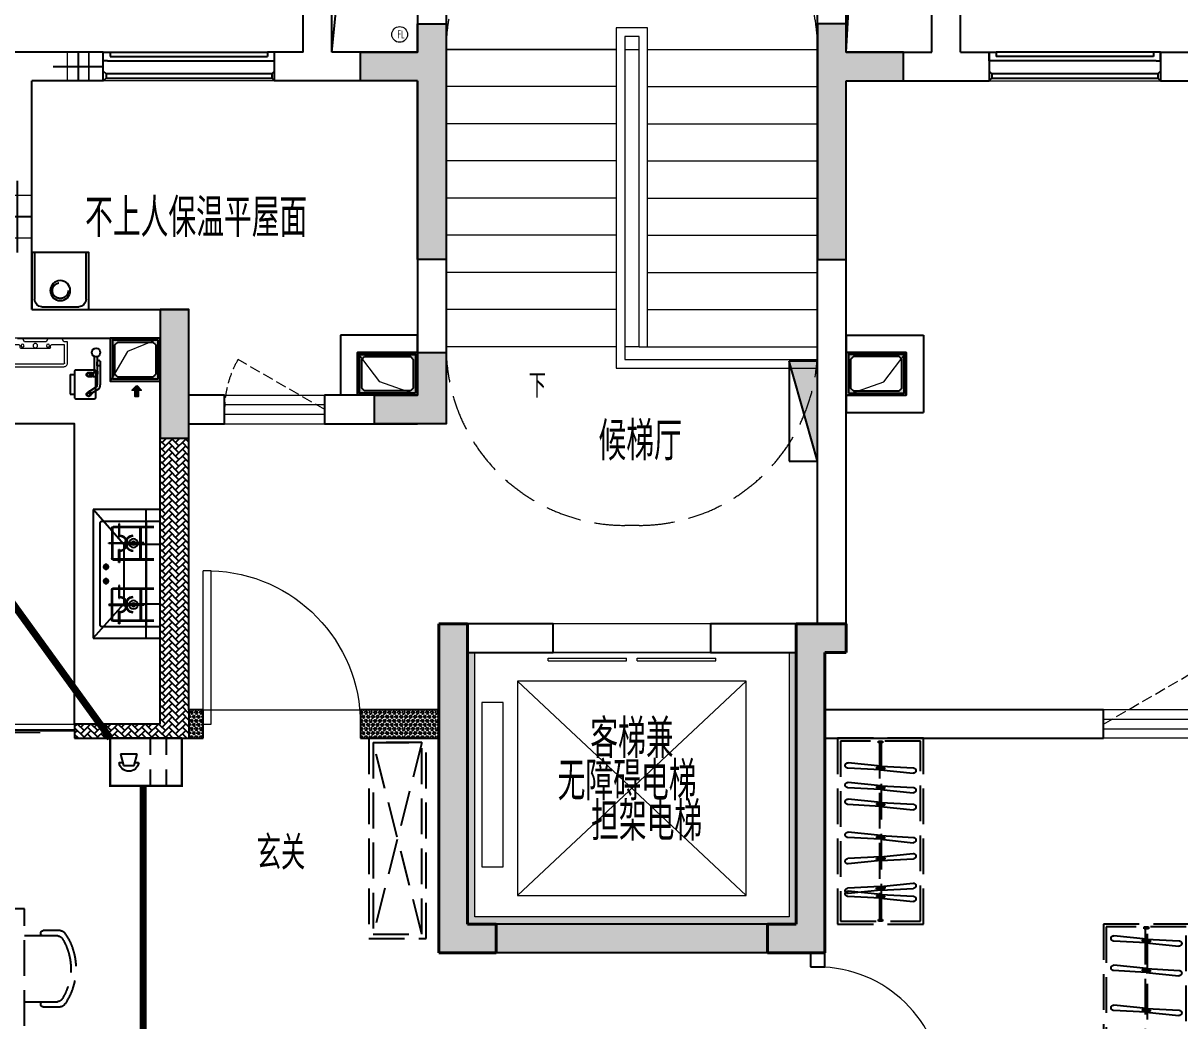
# Model space of a CAD drawing. Extents: x 3753737 to 4713801, y -857380 to 24339.
# Drawn here: x 4670689 to 4678784, y -792736 to -785756 of the extents above; entities that cross this region are included whole.
import ezdxf
from ezdxf.enums import TextEntityAlignment as Align

# ---------------------------------------------------------------- set-up
doc = ezdxf.new("R2010")
doc.units = 0
doc.header["$LTSCALE"] = 1000
doc.header["$MEASUREMENT"] = 0
for name, pattern in [('__DASH', [0.35, 0.25, -0.1]), ('A户型$0$DASH', [0.35, 0.25, -0.1]), ('DASH', [0.35, 0.25, -0.1])]:
    doc.linetypes.add(name, pattern=pattern)
doc.layers.get('0').update_dxf_attribs({"linetype": 'CONTINUOUS'})
for name, color, linetype in [('!!电气', 1, 'CONTINUOUS'), ('3-栏杆1', 252, 'CONTINUOUS'), ('5fur', 175, 'CONTINUOUS'), ('AH-FURNITURE', 1, 'CONTINUOUS'), ('COLU', 7, 'CONTINUOUS'), ('EQUIP-安防', 3, 'CONTINUOUS'), ('EQUIP_消火栓', 7, 'CONTINUOUS'), ('LVTRY', 252, 'CONTINUOUS'), ('S-砼墙填充', 251, 'CONTINUOUS'), ('VPIPE-雨水', 4, 'DASH'), ('WALL', 252, 'CONTINUOUS'), ('WIRE-照明', 2, 'CONTINUOUS'), ('保温', 6, 'CONTINUOUS'), ('建筑-排气道', 252, 'CONTINUOUS'), ('机电标识类', 1, 'CONTINUOUS'), ('污水', 3, 'CONTINUOUS'), ('看线', 185, 'CONTINUOUS'), ('管', 193, 'CONTINUOUS'), ('铝合金', 144, 'CONTINUOUS')]:
    doc.layers.add(name, color=color, linetype=linetype)
for name, color, linetype, lineweight in [('3.5方案汇报，与郭总、侯月琴确定户型_t8$0$STAIR', 2, 'CONTINUOUS', 18), ('COLUMN', 252, 'CONTINUOUS', 40), ('DIM_SYMB', 252, 'CONTINUOUS', 20), ('PUB_HATCH', 8, 'CONTINUOUS', 9), ('PUB_TEXT', 7, 'CONTINUOUS', 20), ('STAIR', 252, 'CONTINUOUS', 20), ('VPIPE-废水', 31, 'TG_F', 18), ('WINDOW', 146, 'CONTINUOUS', 20), ('填充', 251, 'CONTINUOUS', 5), ('平面-看线', 252, 'CONTINUOUS', 15), ('平面-空调预留孔', 252, 'CONTINUOUS', 15), ('立面-洞口示意', 252, 'CONTINUOUS', 13)]:
    doc.layers.add(name, color=color, linetype=linetype, lineweight=lineweight)
doc.styles.add('_TCH_DIM', font='SIMPLEX', dxfattribs={"bigfont": 'GBCBIG'})
doc.styles.add('_TEL_DIM', font='SIMPLEX', dxfattribs={"width": 0.8, "height": 3.5, "bigfont": 'HZTXT'})
doc.styles.add('DIM_FONT', font='SIMPLEX', dxfattribs={"width": 0.7, "bigfont": 'GBCBIG'})
doc.styles.get("Standard").update_dxf_attribs({"font": 'gbenor.shx', "bigfont": 'gbcbig.shx'})
doc.styles.add('TG_LINETYPE', font='SIMPLEX', dxfattribs={"width": 0.8, "height": 3, "bigfont": 'HZTXT'})
doc.linetypes.add('TG_F', pattern='A,2,-0.3,["F",TG_LINETYPE,S=0.1,R=0,X=-0.23,Y=-0.15],0', length=2.3)
pattern_1 = [(90, (0, 0), (-16.49778, 1e-15), [9.525, -19.05]), (210, (0, 0), (8.24889, -14.2874966), [9.525, -19.05]), (150, (6e-16, 9.525), (-8.24889, -14.2874966), [9.525, -19.05])]
pattern_2 = [(45, (0, 0), (0, 47.4157523), [100.584, -33.528]), (135, (23.708, 23.708), (3e-15, 47.4157523), [100.584, -33.528])]

# ---------------------------------------------------------------- blocks, each defined once
blk = doc.blocks.new('dfgdfgsf')
at = {"layer": '5fur', "color": 252, "linetype": 'A户型$0$DASH'}
for p, q in [((2086566.6, -1251032.2), (2086536.6, -1251032.2)), ((2086536.6, -1251032.2), (2086536.6, -1251044.2)), ((2086536.6, -1251044.2), (2086566.6, -1251044.2)), ((2086559.1, -1251044.2), (2086559.1, -1252280.2)), ((2086566.6, -1251044.2), (2086566.6, -1251032.2)), ((2086550, -1251207.2), (2086321.1, -1251219.5)), ((2086552.1, -1251233.2), (2086324, -1251257)), ((2086550, -1251207.2), (2086778, -1251183.4)), ((2086552.1, -1251233.2), (2086781, -1251221)), ((2086550, -1251343.9), (2086777.6, -1251320.2)), ((2086550, -1251343.9), (2086321.1, -1251356.2)), ((2086552.1, -1251369.9), (2086324, -1251393.8)), ((2086552.1, -1251369.9), (2086781, -1251357.7)), ((2086550, -1251460.9), (2086321.1, -1251473.2)), ((2086552.1, -1251488.9), (2086324, -1251512.8)), ((2086550, -1251460.9), (2086778, -1251437.1)), ((2086552.3, -1251488.9), (2086781, -1251474.7)), ((2086550, -1251692.8), (2086321.1, -1251705.1)), ((2086552, -1251718.8), (2086323.9, -1251742.7)), ((2086550, -1251692.8), (2086778, -1251669)), ((2086552.1, -1251718.8), (2086781, -1251706.6)), ((2086552.1, -1251841.5), (2086324, -1251817.7)), ((2086550, -1251867.5), (2086321.1, -1251855.3)), ((2086550, -1251867.5), (2086778, -1251891.4)), ((2086552.1, -1251841.5), (2086781, -1251853.8)), ((2086552.1, -1252048.4), (2086324, -1252024.5)), ((2086552.1, -1252048.4), (2086781, -1252060.6)), ((2086550, -1252074.4), (2086321.1, -1252062.1)), ((2086550, -1252104.9), (2086321.1, -1252117.2)), ((2086552.1, -1252130.9), (2086324, -1252154.8)), ((2086550, -1252074.4), (2086778, -1252098.2)), ((2086550, -1252104.9), (2086778, -1252081.1)), ((2086552.1, -1252130.9), (2086781, -1252118.7)), ((2086566.6, -1252280.2), (2086536.6, -1252280.2)), ((2086536.6, -1252280.2), (2086536.6, -1252292.2)), ((2086536.6, -1252292.2), (2086566.6, -1252292.2)), ((2086566.6, -1252292.2), (2086566.6, -1252280.2)), ((2084706.6, -1252332.2), (2084676.6, -1252332.2)), ((2084676.6, -1252332.2), (2084676.6, -1252344.2)), ((2084676.6, -1252344.2), (2084706.6, -1252344.2)), ((2084699.1, -1252344.2), (2084699.1, -1254380.2)), ((2084706.6, -1252344.2), (2084706.6, -1252332.2)), ((2092291.5, -1252357.5), (2092411.5, -1252357.5)), ((2092428, -1252378.3), (2092428, -1252374.6)), ((2084690, -1252416.9), (2084461.1, -1252429.1)), ((2084692.1, -1252442.9), (2084464, -1252466.7)), ((2084690, -1252416.9), (2084918.1, -1252393.1)), ((2084692.1, -1252442.9), (2084921, -1252430.7)), ((2092309.4, -1252394.9), (2092541.6, -1252394.9)), ((2084690, -1252623.7), (2084461.1, -1252636)), ((2084690, -1252623.7), (2084918.1, -1252599.9)), ((2084692.1, -1252649.7), (2084464, -1252673.6)), ((2084692.1, -1252649.7), (2084921, -1252637.5)), ((2092541.6, -1252854.9), (2092311.4, -1252854.9)), ((2084690, -1252902.5), (2084461.1, -1252914.8)), ((2084692, -1252928.5), (2084463.9, -1252952.3)), ((2084690, -1252902.5), (2084918.1, -1252878.7)), ((2084692.1, -1252928.5), (2084921, -1252916.3)), ((2092411.5, -1252891.7), (2092293.4, -1252891.7)), ((2092428, -1252875.1), (2092428, -1252871.4))]:
    blk.add_line(p, q, dxfattribs=at)
for points in [[(2086851.6, -1252312.2), (2086251.6, -1252312.2), (2086251.6, -1251012.2), (2086851.6, -1251012.2)], [(2086831.6, -1252292.2), (2086271.6, -1252292.2), (2086271.6, -1251032.2), (2086831.6, -1251032.2)], [(2089731.6, -1252412.2), (2089731.6, -1251012.2), (2090131.6, -1251012.2), (2090131.6, -1252412.2)], [(2089761.6, -1252382.2), (2089761.6, -1251042.2), (2090101.6, -1251042.2), (2090101.6, -1252382.2)], [(2086580, -1251222.3), (2086522.1, -1251226.9), (2086521.4, -1251218.2), (2086579.3, -1251213.6)], [(2086580, -1251359), (2086522.1, -1251363.6), (2086521.4, -1251354.9), (2086579.3, -1251350.4)], [(2086580, -1251476), (2086522.1, -1251480.6), (2086521.4, -1251471.9), (2086579.3, -1251467.4)], [(2086580, -1251707.9), (2086522.1, -1251712.5), (2086521.4, -1251703.8), (2086579.3, -1251699.2)], [(2086580, -1251852.5), (2086522.1, -1251847.9), (2086521.4, -1251856.6), (2086579.3, -1251861.1)], [(2086580, -1252059.3), (2086522.1, -1252054.7), (2086521.4, -1252063.4), (2086579.3, -1252068)], [(2086580, -1252120), (2086522.1, -1252124.6), (2086521.4, -1252115.9), (2086579.3, -1252111.4)], [(2092541.6, -1252205), (2093441.6, -1252205), (2093441.6, -1254425), (2092541.6, -1254425)], [(2084991.6, -1254412.2), (2084391.6, -1254412.2), (2084391.6, -1252312.2), (2084991.6, -1252312.2)], [(2084971.6, -1254392.2), (2084411.6, -1254392.2), (2084411.6, -1252332.2), (2084971.6, -1252332.2)], [(2084720, -1252432), (2084662.1, -1252436.6), (2084661.5, -1252427.9), (2084719.3, -1252423.3)], [(2084720, -1252638.8), (2084662.1, -1252643.4), (2084661.5, -1252634.7), (2084719.3, -1252630.1)], [(2084720, -1252917.6), (2084662.1, -1252922.2), (2084661.5, -1252913.5), (2084719.3, -1252908.9)]]:
    blk.add_lwpolyline(points, close=True, dxfattribs=at)
for points in [[(2086544.1, -1252280.2), (2086544.1, -1251044.2)], [(2089761.6, -1252382.2), (2090101.6, -1251042.2), (2089761.6, -1251042.2), (2090101.6, -1252382.2)], [(2084684.1, -1254380.2), (2084684.1, -1252344.2)]]:
    blk.add_lwpolyline(points, dxfattribs=at)
for centre, radius, start, end in [((2086322.5, -1251238.2), 18.8, 94.51246, 274.51246), ((2086779.5, -1251202.2), 18.8, 274.51246, 94.51246), ((2086779.5, -1251338.9), 18.8, 274.51246, 94.51246), ((2086322.5, -1251375), 18.8, 94.51246, 274.51246), ((2086323.5, -1251492.9), 19.9, 97.25134, 271.62727), ((2086779.5, -1251455.9), 18.8, 274.51246, 94.51246), ((2086322.4, -1251723.9), 18.8, 94.51246, 274.51246), ((2086779.5, -1251687.8), 18.8, 274.51246, 94.51246), ((2086322.5, -1251836.5), 18.8, 85.48754, 265.48754), ((2086779.5, -1251872.6), 18.8, 265.48754, 85.48754), ((2086322.5, -1252043.3), 18.8, 85.48754, 265.48754), ((2086779.5, -1252079.4), 18.8, 265.48754, 85.48754), ((2086322.5, -1252136), 18.8, 94.51246, 274.51246), ((2086779.5, -1252099.9), 18.8, 274.51246, 94.51246), ((2092616.8, -1252623.3), 434.6, 144.86029, 215.59956), ((2092291.5, -1252394.3), 36.8, 90, 144.86029), ((2092410.5, -1252375), 17.5, 1.22812, 87.03395), ((2092411.5, -1252378.3), 16.6, 270, 0), ((2084462.6, -1252447.9), 18.8, 94.51246, 274.51246), ((2084919.5, -1252411.9), 18.8, 274.51246, 94.51246), ((2092616.8, -1252623.3), 399, 148.05881, 212.52336), ((2092309.4, -1252431.7), 36.8, 90, 148.05881), ((2084919.5, -1252618.7), 18.8, 274.51246, 94.51246), ((2084462.6, -1252654.8), 18.8, 94.51246, 274.51246), ((2092311.4, -1252818.1), 36.8, 212.52336, 270), ((2092411.5, -1252871.4), 16.6, 0, 90), ((2084462.5, -1252933.6), 18.8, 94.51246, 274.51246), ((2084919.5, -1252897.5), 18.8, 274.51246, 94.51246), ((2092293.4, -1252854.9), 36.8, 215.59956, 270), ((2092411.5, -1252875.1), 16.6, 270, 0)]:
    blk.add_arc(centre, radius, start, end, dxfattribs=at)
blk = doc.blocks.new('A$C60D053AF')
at = {"layer": 'AH-FURNITURE', "color": 8}
for p, q in [((192.5, -71), (327.6, -71)), ((232.5, -90), (128.3, -90)), ((232.5, -110), (128.3, -110)), ((192.5, -91), (327.6, -91)), ((245, -129.5), (245, -122.5)), ((265, -129.5), (265, -122.5)), ((341.7, -96.9), (370, -143.2)), ((355.9, -82.7), (384.2, -129)), ((255, -281), (255, -251)), ((255, -281), (393, -281)), ((393, -281), (393, -251))]:
    blk.add_line(p, q, dxfattribs=at)
for points in [[(170, -68, 1), (170, -94), (192.5, -94), (192.5, -68)], [(234, -251), (414, -251, 0.414214), (424, -241), (424, -111, 0.414214), (414, -101), (234, -101, 0.414214), (224, -111), (224, -241, 0.414214)], [(268, -122.5), (268, -107, 0.414214), (248, -87), (232.5, -87), (232.5, -113), (242, -113), (242, -122.5)], [(242, -152, 1), (268, -152), (268, -129.5), (242, -129.5)], [(383.8, -161.2, 1), (402.2, -142.8), (386.3, -126.9), (367.9, -145.3)]]:
    blk.add_lwpolyline(points, format="xyb", close=True, dxfattribs=at)
for centre, radius in [((100, -100), 30), ((255, -152), 15), ((255, -152), 10), ((393, -152), 15), ((393, -152), 10)]:
    blk.add_circle(centre, radius, dxfattribs=at)
for radius in [40, 20]:
    blk.add_arc((327.6, -111), radius, 45, 90, dxfattribs=at)
blk = doc.blocks.new('GDGDGDGRGD')
at = {"color": 252, "linetype": '__DASH', "ltscale": 0.1}
blk.add_wipeout([(428916.8, 296115.4), (428716.7, 296115.4), (428716.7, 295815.4), (428916.8, 295815.4)], dxfattribs=at).dxf.layer = '污水'
at = {"layer": '机电标识类', "color": 252, "linetype": 'DASH', "ltscale": 400}
for p, q in [((428816.8, 295715.4), (428816.8, 296215.4)), ((428916.8, 295965.4), (428716.7, 295965.4))]:
    blk.add_line(p, q, dxfattribs=at)
at = {"layer": '污水', "color": 252, "linetype": '__DASH', "ltscale": 0.1, "const_width": 10}
blk.add_lwpolyline([(428916.8, 296115.4), (428716.7, 296115.4), (428716.7, 295815.4), (428916.8, 295815.4)], close=True, dxfattribs=at)
blk = doc.blocks.new('GDGDGRD')
at = {"layer": 'PUB_HATCH'}
for points in [[(431966.6, 293615.4), (431616.6, 293615.4), (431616.6, 293415.4), (431766.6, 293415.4), (431766.6, 291315.4), (432166.6, 291315.4), (432166.6, 291515.4), (431966.6, 291515.4)], [(434266.6, 293615.4), (434266.6, 291515.4), (434066.6, 291515.4), (434066.6, 291315.4), (434466.6, 291315.4), (434466.6, 293415.4), (434466.6, 293415.4), (434466.6, 293615.4)]]:
    blk.add_hatch(color=256, dxfattribs=at).paths.add_polyline_path(points)
at = {"layer": 'S-砼墙填充'}
h = blk.add_hatch(color=252, dxfattribs=at)
h.dxf.hatch_style = 1
h.paths.add_polyline_path([(431616.6, 297415.4), (431216.6, 297415.4), (431216.6, 297615.4), (431616.6, 297615.4), (431616.6, 297815.4), (431816.6, 297815.4), (431816.6, 296165.4), (431616.6, 296165.4)])
h = blk.add_hatch(color=252, dxfattribs=at)
h.dxf.hatch_style = 1
h.paths.add_polyline_path([(434616.6, 297415.4), (435016.6, 297415.4), (435016.6, 297615.4), (434616.6, 297615.4), (434616.6, 297815.4), (434416.6, 297815.4), (434416.6, 296165.4), (434616.6, 296165.4)])
h = blk.add_hatch(color=252, dxfattribs=at)
h.dxf.hatch_style = 1
h.paths.add_polyline_path([(436416.6, 295815.4), (436416.6, 295615.4), (436416.6, 294915.4), (436216.6, 294915.4), (436216.6, 295815.4)])
h = blk.add_hatch(color=252, dxfattribs=at)
h.dxf.hatch_style = 1
h.paths.add_polyline_path([(434916.6, 295015.6), (434916.6, 295215.6), (434616.6, 295215.6), (434616.6, 295515.6), (434416.6, 295515.6), (434416.6, 295015.6)])
at = {"layer": 'COLU', "color": 252}
for points in [[(431616.6, 297415.4), (431216.6, 297415.4), (431216.6, 297615.4), (431616.6, 297615.4), (431616.6, 297815.4), (431816.6, 297815.4), (431816.6, 296165.4), (431616.6, 296165.4), (431616.6, 297415.4)], [(434616.6, 297415.4), (435016.6, 297415.4), (435016.6, 297615.4), (434616.6, 297615.4), (434616.6, 297815.4), (434416.6, 297815.4), (434416.6, 296165.4), (434616.6, 296165.4), (434616.6, 297415.4)], [(436416.6, 295815.4), (436416.6, 295615.4), (436416.6, 295615.4), (436416.6, 294915.4), (436216.6, 294915.4), (436216.6, 295815.4)], [(434916.6, 295015.6), (434916.6, 295215.6), (434616.6, 295215.6), (434616.6, 295515.6), (434416.6, 295515.6), (434416.6, 295015.6)]]:
    blk.add_lwpolyline(points, close=True, dxfattribs=at)
at = {"layer": 'COLUMN', "color": 252}
for p, q in [((431966.6, 293615.4), (431616.6, 293615.4)), ((431616.6, 293615.4), (431616.6, 293415.4)), ((431966.6, 291515.4), (431966.6, 293615.4)), ((434266.6, 293615.4), (434266.6, 291515.4)), ((434466.6, 293615.4), (434266.6, 293615.4)), ((434466.6, 293415.4), (434466.6, 293615.4)), ((431616.6, 293415.4), (431766.6, 293415.4)), ((431766.6, 293415.4), (431766.6, 291315.4)), ((434466.6, 291315.4), (434466.6, 293415.4)), ((434466.6, 293415.4), (434466.6, 293415.4)), ((432166.6, 291515.4), (431966.6, 291515.4)), ((432166.6, 291315.4), (432166.6, 291515.4)), ((434266.6, 291515.4), (434066.6, 291515.4)), ((434066.6, 291515.4), (434066.6, 291315.4)), ((431766.6, 291315.4), (432166.6, 291315.4)), ((434066.6, 291315.4), (434466.6, 291315.4))]:
    blk.add_line(p, q, dxfattribs=at)
blk = doc.blocks.new('A-Kitchen-7')
at = {"layer": 'LVTRY'}
for p, q in [((-519, 780), (-7, 834)), ((-4, 811), (-515, 756)), ((-7, 834), (-4, 811)), ((-515, 756), (-519, 780)), ((515, 756), (-515, 756)), ((-515, 756), (-515, 40)), ((-486, 761), (-485, 756)), ((-29, 767), (-112, 756)), ((-29, 767), (-35, 806)), ((515, 780), (0, 780)), ((0, 756), (0, 780)), ((515, 756), (515, 780)), ((515, 40), (515, 756)), ((-515, 40), (515, 40))]:
    blk.add_line(p, q, dxfattribs=at)
blk.add_lwpolyline([(-469, 40), (-469, 0), (469, 0), (469, 40)], close=True, dxfattribs=at)
blk = doc.blocks.new('rtyg7uyhg')
at = {"layer": 'LVTRY'}
for p, q in [((193590.3, 45458.1), (193590.3, 45069.5)), ((194234.6, 45488.8), (193621, 45488.8)), ((193896.4, 45429.9), (193857.6, 45326.3)), ((193925.8, 45440.4), (193940.1, 45432.2)), ((194265.3, 45069.5), (194265.3, 45458.1)), ((193621, 45130.8), (193621, 45345.6)), ((193682.3, 45407), (193887.8, 45407)), ((193875.3, 45316), (193945.6, 45401.5)), ((194009.6, 45345.6), (194009.6, 45130.8)), ((194050.5, 45130.8), (194050.5, 45345.6)), ((194111.9, 45407), (194173.3, 45407)), ((194234.6, 45345.6), (194234.6, 45130.8)), ((193857.6, 45326.3), (193875.3, 45316)), ((193621, 45038.8), (194234.6, 45038.8)), ((193948.3, 45069.5), (193682.3, 45069.5)), ((194173.3, 45069.5), (194111.9, 45069.5))]:
    blk.add_line(p, q, dxfattribs=at)
for centre, radius in [((193866.4, 45437.7), 20.5), ((193989.2, 45437.7), 20.5), ((194071, 45437.7), 20.5), ((193815.3, 45238.2), 25.6), ((194137.5, 45238.2), 25.6)]:
    blk.add_circle(centre, radius, dxfattribs=at)
for centre, radius, start, end in [((193621, 45458.1), 30.7, 89.99999, 179.99999), ((193915.6, 45422.7), 20.5, 59.99999, 159.46231), ((193929.8, 45414.5), 20.5, 320.53767, 59.99999), ((194234.6, 45458.1), 30.7, 359.99999, 89.99999), ((193682.3, 45345.6), 61.4, 89.99999, 179.99999), ((193948.3, 45345.6), 61.4, 359.99999, 89.99999), ((194111.9, 45345.6), 61.4, 89.99999, 179.99999), ((194173.3, 45345.6), 61.4, 359.99999, 89.99999), ((193682.3, 45130.8), 61.4, 179.99999, 269.99999), ((193948.3, 45130.8), 61.4, 269.99999, 359.99999), ((194111.9, 45130.8), 61.4, 179.99999, 269.99999), ((194173.3, 45130.8), 61.4, 269.99999, 359.99999), ((193621, 45069.5), 30.7, 179.99999, 269.99999), ((194234.6, 45069.5), 30.7, 269.99999, 359.99999)]:
    blk.add_arc(centre, radius, start, end, dxfattribs=at)
at = {"layer": 'LVTRY', "style": 'DIM_FONT', "width": 0.8, "flags": 9}
for tag in ['YSIZE', 'XSIZE']:
    blk.add_attdef(tag, (193927.8, 45487.8), '', height=0.5, rotation=89.99999, dxfattribs=at)
blk = doc.blocks.new('FRSDFDGDGDRGDR')
at = {"layer": '平面-空调预留孔', "color": 252}
for p, q in [((699612.3, 775044), (699612.3, 775441.2)), ((699618.9, 775447.8), (699746.3, 775447.8)), ((699746.3, 775447.8), (699746.3, 775355.4)), ((699726.5, 775348.8), (699739.7, 775348.8)), ((699719.9, 775342.2), (699719.9, 775143)), ((699726.5, 775136.4), (699739.7, 775136.4)), ((699746.3, 775129.8), (699746.3, 775037.4)), ((699746.3, 775037.4), (699618.9, 775037.4))]:
    blk.add_line(p, q, dxfattribs=at)
blk.add_lwpolyline([(699766.1, 775166.7), (699792.5, 775153.5), (699792.5, 775057.2), (699766.1, 775044), (699766.1, 775017.6), (699618.9, 775017.6, -0.414214), (699592.5, 775044), (699592.5, 775441.2, -0.414214), (699618.9, 775467.6), (699766.1, 775467.6), (699766.1, 775441.2), (699792.5, 775428), (699792.5, 775331.6), (699766.1, 775318.4)], format="xyb", close=True, dxfattribs=at)
for centre, radius in [((699739.7, 775331.6), 10.6), ((699739.7, 775243.2), 15.8), ((699739.7, 775153.5), 10.6)]:
    blk.add_circle(centre, radius, dxfattribs=at)
for centre, start, end in [((699618.9, 775441.2), 90, 180), ((699726.5, 775342.2), 90, 180), ((699739.7, 775355.4), 270, 360), ((699726.5, 775143), 180, 270), ((699739.7, 775129.8), 0, 90), ((699618.9, 775044), 180, 270)]:
    blk.add_arc(centre, 6.6, start, end, dxfattribs=at)
blk = doc.blocks.new('*U152')
h = blk.add_hatch(color=5)
h.set_gradient(color1=(0, 0, 255), rotation=180, tint=1)
h.paths.add_polyline_path([(0, 0), (-6.35, -6.35), (-6.35, -2.159), (-15, -2.159), (-15, 2.159), (-6.35, 2.159), (-6.35, 6.35)])
at = {"color": 0, "linetype": 'Continuous'}
blk.add_lwpolyline([(0, 0), (-6.35, -6.35), (-6.35, -2.159), (-15, -2.159), (-15, 2.159), (-6.35, 2.159), (-6.35, 6.35)], close=True, dxfattribs=at)
blk = doc.blocks.new('VXCVXVXVDXVDX')
at = {"layer": 'PUB_HATCH'}
blk.add_hatch(color=252, dxfattribs=at).paths.add_polyline_path([(436751.6, 295600.4), (436751.6, 295330.4), (436646.6, 295330.4), (436646.6, 295345.4), (436716.6, 295345.4), (436736.6, 295365.4), (436736.6, 295565.4), (436716.6, 295585.4), (436466.6, 295585.4), (436446.6, 295565.4), (436446.6, 295365.4), (436466.6, 295345.4), (436536.6, 295345.4), (436536.6, 295330.4), (436431.6, 295330.4), (436431.6, 295600.4)])
at = {"layer": 'LVTRY', "color": 252}
for p, q in [((436536.6, 295345.4), (436536.6, 295330.4)), ((436646.6, 295345.4), (436646.6, 295330.4)), ((436416.6, 294415.4), (436886.8, 294415.4)), ((436516.6, 293515.4), (436516.6, 294415.4)), ((436670.8, 294172.4), (436886.8, 294415.4)), ((436886.8, 294415.4), (436886.8, 293515.4)), ((436826.6, 294335.4), (436426.6, 294335.4)), ((436461.6, 294295.4), (436746.6, 294295.4)), ((436461.6, 294290.4), (436746.6, 294290.4)), ((436516.6, 294325.4), (436516.6, 293605.4)), ((436551.6, 294075.4), (436551.6, 294285.4)), ((436556.6, 294075.4), (436556.6, 294285.4)), ((436701.8, 294225.4), (436701.8, 294315.4)), ((436701.8, 294315.4), (436706.3, 294315.4)), ((436706.3, 294315.4), (436706.3, 294225.4)), ((436751.6, 294285.4), (436751.6, 294075.4)), ((436756.6, 294285.4), (436756.6, 294075.4)), ((436836.6, 293605.4), (436836.6, 294325.4)), ((436531.6, 294182.6), (436659.1, 294182.6)), ((436531.6, 294178.1), (436531.6, 294182.6)), ((436659.1, 294178.1), (436531.6, 294178.1)), ((436776.6, 294182.6), (436649.1, 294182.6)), ((436649.1, 294182.6), (436649.1, 294178.1)), ((436649.1, 294178.1), (436776.6, 294178.1)), ((436659.1, 294182.6), (436659.1, 294178.1)), ((436706.3, 294225.4), (436701.8, 294225.4)), ((436776.6, 294178.1), (436776.6, 294182.6)), ((436416.6, 294172.4), (436670.8, 294172.4)), ((436516.6, 293757.3), (436516.6, 294172.4)), ((436670.8, 294172.4), (436670.8, 293757.3)), ((436706.3, 294135.4), (436701.8, 294135.4)), ((436701.8, 294135.4), (436701.8, 294045.4)), ((436706.3, 294045.4), (436706.3, 294135.4)), ((436746.6, 294070.4), (436461.6, 294070.4)), ((436746.6, 294065.4), (436461.6, 294065.4)), ((436701.8, 294045.4), (436706.3, 294045.4)), ((436816, 294015.4), (436777.2, 294015.4)), ((436796.6, 293996), (436796.6, 294034.8)), ((436796.6, 293896), (436796.6, 293934.8)), ((436746.6, 293865.4), (436461.6, 293865.4)), ((436746.6, 293860.4), (436461.6, 293860.4)), ((436551.6, 293855.4), (436551.6, 293645.4)), ((436556.6, 293855.4), (436556.6, 293645.4)), ((436701.8, 293795.4), (436701.8, 293885.4)), ((436701.8, 293885.4), (436706.3, 293885.4)), ((436706.3, 293885.4), (436706.3, 293795.4)), ((436751.6, 293645.4), (436751.6, 293855.4)), ((436756.6, 293645.4), (436756.6, 293855.4)), ((436816, 293915.4), (436777.2, 293915.4)), ((436706.3, 293795.4), (436701.8, 293795.4)), ((436670.8, 293757.3), (436416.6, 293757.3)), ((436659.1, 293752.6), (436531.6, 293752.6)), ((436531.6, 293752.6), (436531.6, 293748.1)), ((436531.6, 293748.1), (436659.1, 293748.1)), ((436649.1, 293748.1), (436649.1, 293752.6)), ((436649.1, 293752.6), (436776.6, 293752.6)), ((436776.6, 293748.1), (436649.1, 293748.1)), ((436659.1, 293748.1), (436659.1, 293752.6)), ((436886.8, 293515.4), (436670.8, 293757.3)), ((436706.3, 293705.4), (436701.8, 293705.4)), ((436701.8, 293705.4), (436701.8, 293615.4)), ((436706.3, 293615.4), (436706.3, 293705.4)), ((436776.6, 293752.6), (436776.6, 293748.1)), ((436461.6, 293640.4), (436746.6, 293640.4)), ((436461.6, 293635.4), (436746.6, 293635.4)), ((436701.8, 293615.4), (436706.3, 293615.4)), ((436426.6, 293595.4), (436826.6, 293595.4)), ((436886.8, 293515.4), (436416.6, 293515.4))]:
    blk.add_line(p, q, dxfattribs=at)
for points in [[(436416.6, 295615.4), (436766.6, 295615.4), (436766.6, 295315.4), (436416.6, 295315.4)], [(436431.6, 295600.4), (436751.6, 295600.4), (436751.6, 295330.4), (436431.6, 295330.4)], [(436716.6, 295345.4), (436466.6, 295345.4), (436446.6, 295365.4), (436446.6, 295565.4), (436466.6, 295585.4), (436716.6, 295585.4), (436736.6, 295565.4), (436736.6, 295365.4), (436716.6, 295345.4)]]:
    blk.add_lwpolyline(points, close=True, dxfattribs=at)
blk.add_lwpolyline([(437016.6, 292915.4), (437016.6, 295015.4), (438516.6, 295015.4), (438516.6, 293789.4)], dxfattribs=at)
for centre, radius in [((436604.1, 294180.4), 29.7), ((436604.1, 294180.4), 11.7), ((436796.6, 294015.4), 17), ((436796.6, 293915.4), 17), ((436604.1, 293750.4), 29.7), ((436604.1, 293750.4), 11.7)]:
    blk.add_circle(centre, radius, dxfattribs=at)
for centre, radius, start, end in [((436526.6, 294325.4), 10, 90, 180), ((436561.6, 294285.4), 10, 90, 180), ((436561.6, 294285.4), 5, 90, 180), ((436746.6, 294285.4), 10, 0, 90), ((436746.6, 294285.4), 5, 0, 90), ((436826.6, 294325.4), 10, 0, 90), ((436604.1, 294180.4), 56.7, 2.27424, 87.72576), ((436604.1, 294180.4), 52.2, 2.47041, 87.52959), ((436604.1, 294180.4), 56.7, 272.27424, 357.72576), ((436604.1, 294180.4), 52.2, 272.47041, 357.52959), ((436704.1, 294180.4), 56.7, 92.27424, 177.72576), ((436704.1, 294180.4), 56.7, 182.27424, 267.72576), ((436704.1, 294180.4), 52.2, 92.47041, 177.52959), ((436704.1, 294180.4), 52.2, 182.47041, 267.52959), ((436561.6, 294075.4), 10, 180, 270), ((436561.6, 294075.4), 5, 180, 270), ((436746.6, 294075.4), 5, 270, 0), ((436746.6, 294075.4), 10, 270, 0), ((436561.6, 293855.4), 10, 90, 180), ((436561.6, 293855.4), 5, 90, 180), ((436746.6, 293855.4), 10, 0, 90), ((436746.6, 293855.4), 5, 0, 90), ((436604.1, 293750.4), 56.7, 2.27424, 87.72576), ((436604.1, 293750.4), 52.2, 2.47041, 87.52959), ((436704.1, 293750.4), 56.7, 92.27424, 177.72576), ((436704.1, 293750.4), 52.2, 92.47041, 177.52959), ((436604.1, 293750.4), 56.7, 272.27424, 357.72576), ((436604.1, 293750.4), 52.2, 272.47041, 357.52959), ((436704.1, 293750.4), 56.7, 182.27424, 267.72576), ((436704.1, 293750.4), 52.2, 182.47041, 267.52959), ((436561.6, 293645.4), 10, 180, 270), ((436561.6, 293645.4), 5, 180, 270), ((436746.6, 293645.4), 5, 270, 0), ((436746.6, 293645.4), 10, 270, 0), ((436526.6, 293605.4), 10, 180, 270), ((436826.6, 293605.4), 10, 270, 0)]:
    blk.add_arc(centre, radius, start, end, dxfattribs=at)
at = {"layer": '立面-洞口示意', "color": 252}
blk.add_lwpolyline([(436416.6, 295615.4), (436645.1, 295521.4), (436766.6, 295315.4)], dxfattribs=at)
at = {"color": 252, "rotation": 90}
blk.add_blockref('FRSDFDGDGDRGDR', (1212534.1, -404177.2), dxfattribs=at)
at = {"color": 252, "xscale": -1}
blk.add_blockref('rtyg7uyhg', (632006.9, 250026.6), dxfattribs=at)
at = {"layer": 'LVTRY', "color": 252, "extrusion": (0, 0, -1), "xscale": -0.7999999999883585, "yscale": 0.7999999999883585, "zscale": -0.7999999999883585, "rotation": 270}
blk.add_blockref('A-Kitchen-7', (-439116.6, 293377.4), dxfattribs=at)
at = {"layer": '建筑-排气道', "color": 252, "extrusion": (0, 0, -1), "xscale": 5, "yscale": 5, "zscale": -5, "rotation": 90}
blk.add_blockref('*U152', (-436581.7, 295283.1), dxfattribs=at)
blk = doc.blocks.new('VXVXVXDVXDVXVDX')
at = {"layer": '保温', "linetype": 'ByBlock', "ltscale": 10}
h = blk.add_hatch(dxfattribs=at)
h.set_pattern_fill('AR-HBONE', color=251, scale=55)
h.set_pattern_definition(pattern_2)
h.paths.add_polyline_path([(436416.6, 294915.4), (436216.6, 294915.4), (436216.6, 292815.4), (436416.6, 292815.2)])
at = {"layer": '保温', "linetype": 'Continuous', "ltscale": 10}
h = blk.add_hatch(dxfattribs=at)
h.set_pattern_fill('HEX', color=251, scale=10, angle=90, style=0)
h.set_pattern_definition(pattern_1)
h.paths.add_polyline_path([(435016.6, 292815.4), (435016.6, 293015.4), (434466.6, 293015.4), (434466.6, 292815.4)])
h = blk.add_hatch(dxfattribs=at)
h.set_pattern_fill('HEX', color=251, scale=10, angle=90, style=0)
h.set_pattern_definition(pattern_1)
h.paths.add_polyline_path([(436216.6, 292815.4), (436216.6, 293015.4), (436116.6, 293015.4), (436116.6, 292815.4)])
at = {"layer": '保温', "linetype": 'ByBlock', "ltscale": 10}
h = blk.add_hatch(dxfattribs=at)
h.set_pattern_fill('AR-HBONE', color=251, scale=55)
h.set_pattern_definition(pattern_2)
h.paths.add_polyline_path([(437016.6, 292815.4), (437016.6, 292915.4), (436416.6, 292915.4), (436416.6, 292815.4)])
at = {"layer": '保温', "linetype": 'Continuous', "ltscale": 10}
h = blk.add_hatch(dxfattribs=at)
h.set_pattern_fill('HEX', color=251, scale=10, angle=90, style=0)
h.set_pattern_definition(pattern_1)
h.paths.add_polyline_path([(434066.6, 291315.4), (434066.6, 291515.4), (432166.6, 291515.4), (432166.6, 291315.4)])
at = {"layer": '保温', "color": 251, "linetype": 'ByBlock', "ltscale": 10}
blk.add_line((436216.6, 293015.4), (436216.6, 292815.4), dxfattribs=at)
blk = doc.blocks.new('A$C3EB2330C')
at = {"layer": '管', "color": 252}
for p, q in [((0, 380), (330, 380)), ((380, 330), (380, 70)), ((330, 20), (0, 20))]:
    blk.add_line(p, q, dxfattribs=at)
blk.add_lwpolyline([(400, 400), (400, 0), (0, 0), (0, 400)], close=True, dxfattribs=at)
for centre, start, end in [((330, 330), 0, 90), ((330, 70), 270, 360)]:
    blk.add_arc(centre, 50, start, end, dxfattribs=at)
blk.add_ellipse((267.5, 200), major_axis=(-49.5, -49.5), ratio=1, start_param=-0.785398, end_param=5.497787, dxfattribs=at)
blk = doc.blocks.new('$TwtSys$00000434')
at = {"color": 252}
for p, q in [((-0.5, 0.5), (-0.5, -0.5)), ((-0.5, -0.5), (0.5, 0.5)), ((0.5, 0.5), (-0.5, 0.5)), ((0.5, -0.5), (0.5, 0.5)), ((-0.5, -0.5), (0.5, -0.5))]:
    blk.add_line(p, q, dxfattribs=at)
blk.add_solid([(0.5, -0.5), (0.5, 0.5), (-0.5, -0.5)], dxfattribs=at)
blk = doc.blocks.new('A$C39FB4DEF')
at = {"linetype": '__DASH', "ltscale": 0.1}
blk.add_wipeout([(100, 100.1), (100, -100.1), (250, -100.1), (250, 100.1)], dxfattribs=at).dxf.layer = '污水'
at = {"layer": '机电标识类', "color": 250, "linetype": 'DASH', "ltscale": 400}
for p, q in [((175, 100.1), (175, -100.1)), ((350, 0), (0, 0))]:
    blk.add_line(p, q, dxfattribs=at)
at = {"layer": '污水', "linetype": '__DASH', "ltscale": 0.1, "const_width": 10}
blk.add_lwpolyline([(100, 100.1), (100, -100.1), (250, -100.1), (250, 100.1)], close=True, dxfattribs=at)
blk = doc.blocks.new('A$C1BAD4CCC')
at = {"layer": 'PUB_HATCH'}
blk.add_hatch(color=252, dxfattribs=at).paths.add_polyline_path([(15, -15), (15, -285), (155, -285), (155, -270), (50, -270), (30, -250), (30, -50), (50, -30), (370, -30), (390, -50), (390, -250), (370, -270), (265, -270), (265, -285), (405, -285), (405, -15)])
at = {"layer": 'LVTRY', "color": 252}
for p, q in [((155, -270), (155, -285)), ((265, -270), (265, -285))]:
    blk.add_line(p, q, dxfattribs=at)
for points in [[(420, 0), (0, 0), (0, -300), (420, -300)], [(405, -15), (15, -15), (15, -285), (405, -285)], [(50, -270), (370, -270), (390, -250), (390, -50), (370, -30), (50, -30), (30, -50), (30, -250), (50, -270)]]:
    blk.add_lwpolyline(points, close=True, dxfattribs=at)
at = {"layer": '立面-洞口示意', "color": 252}
blk.add_lwpolyline([(420, 0), (156.4, -93.9), (0, -300)], dxfattribs=at)
blk = doc.blocks.new('$DorLib2D$00000001')
for p, q in [((0.45, 0.975), (0.5, 0.975)), ((0.45, 0), (0.45, 0.975)), ((0.5, 0), (0.5, 0.975)), ((0.5, 0), (0.45, 0))]:
    blk.add_line(p, q)
at = {"lineweight": 13}
blk.add_arc((0.475, 0), 0.975, 91.46928, 180, dxfattribs=at)
blk = doc.blocks.new('$WINLIB2D$00000001')
at = {"color": 0}
for points in [[(-0.5, 0.5), (-0.5, -0.5)], [(-0.5, 0.5), (0.5, 0.5)], [(0.5, -0.5), (0.5, 0.5)], [(0.5, 0.1667), (-0.5, 0.1667)], [(0.5, -0.1667), (-0.5, -0.1667)], [(-0.5, -0.5), (0.5, -0.5)]]:
    blk.add_lwpolyline(points, dxfattribs=at)
blk = doc.blocks.new('$DORLIB2D$00000127')
at = {"color": 0}
for points in [[(-0.5333, 0.7949), (-0.5333, 0.6904)], [(-0.0333, 0.7949), (-0.5333, 0.7949)], [(-0.0333, 0.7949), (-0.0333, 0.6904)], [(0.5333, 0.7949), (0.0333, 0.7949)], [(0.0333, 0.7949), (0.0333, 0.6904)], [(0.5333, 0.7949), (0.5333, 0.6904)], [(-0.0333, 0.6904), (-0.5333, 0.6904)], [(0.5333, 0.6904), (0.0333, 0.6904)], [(0.5, 0.5), (-0.5, 0.5)]]:
    blk.add_lwpolyline(points, dxfattribs=at)
blk = doc.blocks.new('$DorLib2D$00000131')
at = {"color": 0, "linetype": 'Continuous'}
for p, q in [((0.15, 0.125), (0.2319, 0.1973)), ((0.2319, 0.1973), (0.2319, 0.125)), ((-0.5, 0.125), (-0.5, 0)), ((0.0192, 0.125), (-0.5, 0.125)), ((0.0192, 0), (0.0192, 0.125)), ((0.35, 0.125), (0.15, 0.125)), ((-0.5, 0), (0.0192, 0)), ((-0.024, 0), (0.5, 0)), ((-0.024, -0.125), (-0.024, 0)), ((0.5, 0), (0.5, -0.125)), ((-0.35, -0.125), (-0.15, -0.125)), ((-0.2319, -0.1973), (-0.2319, -0.125)), ((-0.15, -0.125), (-0.2319, -0.1973)), ((0.5, -0.125), (-0.024, -0.125))]:
    blk.add_line(p, q, dxfattribs=at)
blk = doc.blocks.new('A$C100F5A36')
at = {"layer": '填充'}
h = blk.add_hatch(dxfattribs=at)
h.set_pattern_fill('隔热材料02', color=252, scale=100, style=0)
h.set_pattern_definition([(0, (-1149905.93, -622721.03), (0, 50), []), (0, (-1149905.93, -622704.364), (0, 50), []), (270, (-1149862.19, -622695.733), (50, -9e-15), [5.01775, -44.98225]), (270, (-1149899.65, -622695.733), (50, -9e-15), [5.01775, -44.98225]), (90, (-1149874.137, -622729.66), (-50, 3e-15), [5.01775, -44.98225]), (90, (-1149887.7, -622729.66), (-50, 3e-15), [5.01775, -44.98225]), (180, (-1149855.907, -622737.697), (-6e-15, -50), [50.02425, 0.02425]), (135, (-1149869.864, -622735.19), (3e-15, 49.99987405), [4.268, -66.44275]), (116.56505, (-1149822.882, -622732.17), (0.00011283, 49.99993342), [2.805, -108.9985]), (116.56505, (-1149872.882, -622732.17), (0.00011283, 49.99993342), [2.805, -108.9985]), (153.43495, (-1149814.847, -622737.697), (-0.0001128, 49.9999334), [5.61, -106.1935]), (153.43495, (-1149864.847, -622737.697), (-0.0001128, 49.9999334), [5.61, -106.1935]), (63.43495, (-1149824.137, -622724.644), (-0.00011283, 49.99993342), [26.714, -85.0895]), (63.43495, (-1149874.137, -622724.644), (-0.00011283, 49.99993342), [26.714, -85.0895]), (116.56505, (-1149812.19, -622695.733), (0.00011283, 49.99993342), [2.805, -108.9985]), (116.56505, (-1149862.19, -622695.733), (0.00011283, 49.99993342), [2.805, -108.9985]), (135, (-1149863.444, -622693.224), (3e-15, 49.99987405), [4.268, -66.44275]), (153.43495, (-1149816.462, -622690.206), (-0.0001128, 49.9999334), [5.61, -106.1935]), (153.43495, (-1149866.462, -622690.206), (-0.0001128, 49.9999334), [5.61, -106.1935]), (45, (-1149898.394, -622693.224), (0, 49.99987405), [4.268, -66.44275]), (63.43495, (-1149849.649, -622695.733), (-0.00011283, 49.99993342), [2.805, -108.9985]), (63.43495, (-1149899.649, -622695.733), (-0.00011283, 49.99993342), [2.805, -108.9985]), (26.56505, (-1149845.376, -622690.206), (0.0001128, 49.9999334), [5.61, -106.1935]), (26.56505, (-1149895.376, -622690.206), (0.0001128, 49.9999334), [5.61, -106.1935]), (116.56505, (-1149837.702, -622724.644), (0.00011283, 49.99993342), [26.714, -85.0895]), (116.56505, (-1149887.702, -622724.644), (0.00011283, 49.99993342), [26.714, -85.0895]), (45, (-1149891.974, -622735.19), (0, 49.99987405), [4.268, -66.44275]), (63.43495, (-1149838.956, -622732.17), (-0.00011283, 49.99993342), [2.805, -108.9985]), (63.43495, (-1149888.956, -622732.17), (-0.00011283, 49.99993342), [2.805, -108.9985]), (26.56505, (-1149846.99, -622737.697), (0.0001128, 49.9999334), [5.61, -106.1935]), (26.56505, (-1149896.99, -622737.697), (0.0001128, 49.9999334), [5.61, -106.1935])])
h.paths.add_polyline_path([(48202.5, -12082.4), (48152.5, -12082.4), (48152.5, -13982.4), (50452.5, -13982.4), (50452.5, -12082.4), (50402.5, -12082.4), (50402.5, -13932.4), (48202.5, -13932.4)])
at = {"layer": '3-栏杆1', "color": 252}
for p, q in [((45622.7, -8033.3), (45602.5, -8015.5)), ((45602.5, -8015.5), (45622.7, -8033.3)), ((45602.5, -8082.4), (45622.7, -8062.6)), ((46782.2, -8033.3), (45622.7, -8033.3)), ((45622.7, -8033.3), (45622.7, -8062.6)), ((45622.7, -8062.6), (46782.2, -8062.6)), ((46782.2, -8033.3), (46802.5, -8015.5)), ((46802.5, -8015.5), (46782.2, -8033.3)), ((46782.2, -8033.3), (46782.2, -8062.6)), ((46782.2, -8062.6), (46802.5, -8082.4)), ((46802.5, -8082.4), (46782.2, -8062.6)), ((51822.7, -8033.3), (51802.4, -8015.5)), ((51802.4, -8015.5), (51822.7, -8033.3)), ((51802.4, -8082.4), (51822.7, -8062.6)), ((52982.2, -8033.3), (51822.7, -8033.3)), ((51822.7, -8033.3), (51822.7, -8062.6)), ((51822.7, -8062.6), (52982.2, -8062.6)), ((52982.2, -8033.3), (53002.5, -8015.5)), ((53002.5, -8015.5), (52982.2, -8033.3)), ((52982.2, -8033.3), (52982.2, -8062.6)), ((52982.2, -8062.6), (53002.5, -8082.4)), ((53002.5, -8082.4), (52982.2, -8062.6))]:
    blk.add_line(p, q, dxfattribs=at)
at = {"layer": '3.5方案汇报，与郭总、侯月琴确定户型_t8$0$STAIR', "color": 252}
for p, q in [((48502.5, -12282.4), (50102.5, -13782.4)), ((50102.5, -12282.4), (48502.5, -13782.4))]:
    blk.add_line(p, q, dxfattribs=at)
for points in [[(50102.5, -13782.4), (50102.5, -12282.4), (48502.5, -12282.4), (48502.5, -13782.4)], [(48402.5, -13582.4), (48402.5, -12432.4), (48252.5, -12432.4), (48252.5, -13582.4)]]:
    blk.add_lwpolyline(points, close=True, dxfattribs=at)
at = {"layer": 'DIM_SYMB', "color": 252}
blk.add_lwpolyline([(48627.5, -10072.4, 0, 0, 0), (48627.5, -7147.4, 0, 0, 0), (49977.5, -7147.4, 0, 0, 0), (49977.5, -9662.4, 40, 0, 0), (49977.5, -9812.4, 0, 0, 0)], format="xyseb", dxfattribs=at)
at = {"layer": 'STAIR', "color": 252}
for p, q in [((48002.5, -6432.4), (48002.5, -7862.4)), ((50602.5, -7862.4), (50602.5, -6432.4)), ((49412.5, -7712.4), (49192.5, -7712.4)), ((49192.5, -7712.4), (49192.5, -10092.4)), ((49412.5, -9942.4), (49412.5, -7712.4)), ((49352.5, -7772.4), (49252.5, -7772.4)), ((49252.5, -7772.4), (49252.5, -10032.4)), ((49352.5, -9942.4), (49352.5, -7772.4)), ((48002.5, -7862.4), (48002.5, -9942.4)), ((49192.5, -7862.4), (48002.5, -7862.4)), ((48002.5, -7862.4), (49192.5, -7862.4)), ((49252.5, -7862.4), (49252.5, -9942.4)), ((49252.5, -7862.4), (49352.5, -7862.4)), ((49352.5, -9942.4), (49352.5, -7862.4)), ((49412.5, -7862.4), (50602.5, -7862.4)), ((49412.5, -7862.4), (50602.5, -7862.4)), ((50602.5, -9942.4), (50602.5, -7862.4)), ((49192.5, -8122.4), (48002.5, -8122.4)), ((49412.5, -8122.4), (50602.5, -8122.4)), ((49192.5, -8382.4), (48002.5, -8382.4)), ((49412.5, -8382.4), (50602.5, -8382.4)), ((49192.5, -8642.4), (48002.5, -8642.4)), ((49412.5, -8642.4), (50602.5, -8642.4)), ((49192.5, -8902.4), (48002.5, -8902.4)), ((49412.5, -8902.4), (50602.5, -8902.4)), ((49192.5, -9162.4), (48002.5, -9162.4)), ((49412.5, -9162.4), (50602.5, -9162.4)), ((49192.5, -9422.4), (48002.5, -9422.4)), ((49412.5, -9422.4), (50602.5, -9422.4)), ((49192.5, -9682.4), (48002.5, -9682.4)), ((49412.5, -9682.4), (50602.5, -9682.4)), ((49192.5, -9942.4), (48002.5, -9942.4)), ((49352.5, -9942.4), (49252.5, -9942.4)), ((49352.5, -9942.4), (49412.5, -9942.4)), ((49352.5, -9942.4), (49412.5, -9942.4)), ((49412.5, -9942.4), (50602.5, -9942.4)), ((49252.5, -10032.4), (50602.5, -10032.4)), ((50602.5, -10032.4), (50602.5, -10092.4)), ((49192.5, -10092.4), (50602.5, -10092.4))]:
    blk.add_line(p, q, dxfattribs=at)
at = {"layer": 'STAIR', "color": 252, "linetype": 'DASH'}
for points in [[(50602.5, -7862.4, 0.414214), (49352.5, -6612.4), (49252.5, -6612.4, 0.414214), (48002.5, -7862.4)], [(50602.5, -9942.4, -0.414214), (49352.5, -11192.4), (49252.5, -11192.4, -0.414214), (48002.5, -9942.4)]]:
    blk.add_lwpolyline(points, format="xyb", dxfattribs=at)
at = {"layer": 'VPIPE-废水', "color": 252}
blk.add_circle((47677.5, -7757.4), 55, dxfattribs=at)
at = {"layer": 'VPIPE-雨水', "color": 252}
blk.add_circle((45302.5, -9549.9), 55, dxfattribs=at)
at = {"layer": 'WALL', "color": 252}
for p, q in [((47002.5, -7882.4), (47002.5, -6232.4)), ((51602.5, -7882.4), (51602.5, -6232.4)), ((47202.5, -7882.4), (47202.5, -6432.4)), ((47802.5, -6432.4), (47802.5, -7882.4)), ((48002.5, -6432.4), (48002.5, -7982.4)), ((50602.5, -7982.4), (50602.5, -6432.4)), ((50802.5, -7882.4), (50802.5, -6432.4)), ((51402.5, -7882.4), (51402.5, -6432.4)), ((47002.5, -7882.4), (46802.5, -7882.4)), ((46802.5, -8082.4), (46802.5, -7882.4)), ((47802.5, -7882.4), (47202.5, -7882.4)), ((50802.5, -7882.4), (51402.5, -7882.4)), ((51602.5, -7882.4), (51802.5, -7882.4)), ((51802.5, -7882.4), (51802.5, -8082.4)), ((53002.5, -7882.4), (53702.5, -7882.4)), ((53002.5, -7882.4), (53002.5, -8082.4)), ((48002.5, -7982.4), (48002.5, -10382.1)), ((50602.5, -11882.4), (50602.5, -7982.4)), ((47102.5, -8082.4), (46802.5, -8082.4)), ((47802.5, -8082.4), (47102.5, -8082.4)), ((47802.5, -8082.4), (47802.5, -10282.1)), ((50802.5, -8082.4), (51502.5, -8082.4)), ((50802.5, -12082.4), (50802.5, -8082.4)), ((51502.5, -8082.4), (51802.5, -8082.4)), ((53002.5, -8082.4), (53502.5, -8082.4)), ((45102.5, -9682.4), (46202.5, -9682.4)), ((46202.5, -10282.4), (46202.5, -9682.4)), ((47262.5, -9861.9), (47262.5, -10282.2)), ((47802.5, -9861.9), (47262.5, -9861.9)), ((47802.5, -9981.9), (47802.5, -9861.9)), ((50802.5, -9861.9), (51342.5, -9861.9)), ((50802.5, -9861.9), (50802.5, -9981.9)), ((51342.5, -9861.9), (51342.5, -10401.9)), ((45002.5, -9882.4), (46002.5, -9882.4)), ((46002.5, -10382.4), (46002.5, -9882.4)), ((47382.5, -9981.9), (47382.5, -10282.2)), ((47802.5, -9981.9), (47382.5, -9981.9)), ((50802.5, -9981.9), (51222.5, -9981.9)), ((51222.5, -9981.9), (51222.5, -10281.9)), ((46452.5, -10282.3), (46202.5, -10282.4)), ((46452.5, -10482.3), (46452.5, -10282.3)), ((47802.5, -10282.1), (47152.5, -10282.2)), ((47152.5, -10282.2), (47152.5, -10482.2)), ((47382.5, -10282.2), (47262.5, -10282.2)), ((50802.5, -10281.9), (51222.5, -10281.9)), ((50802.5, -10281.9), (50802.5, -10401.9)), ((46002.5, -12582.4), (46002.5, -10382.4)), ((48002.5, -10382.1), (48002.5, -10482.1)), ((50802.5, -10401.9), (51342.5, -10401.9)), ((46202.5, -10482.4), (46452.5, -10482.3)), ((46202.5, -12482.4), (46202.5, -10482.4)), ((47152.5, -10482.2), (47802.5, -10482.1)), ((47802.5, -10482.1), (47802.5, -10482.1)), ((48002.5, -10482.1), (47802.5, -10482.1)), ((47952.5, -11882.4), (47952.5, -12482.4)), ((48752.5, -11882.4), (47952.5, -11882.4)), ((48752.5, -12082.4), (48752.5, -11882.4)), ((50552.5, -11882.4), (49852.5, -11882.4)), ((49852.5, -11882.4), (49852.5, -12082.4)), ((50602.5, -11882.4), (50552.5, -11882.4)), ((48152.5, -12082.4), (48152.5, -12582.4)), ((48152.5, -12082.4), (48752.5, -12082.4)), ((49852.5, -12082.4), (50452.5, -12082.4)), ((50452.5, -12582.4), (50452.5, -12082.4)), ((50802.5, -12082.4), (50652.5, -12082.4)), ((50652.5, -12482.4), (50652.5, -12082.4)), ((46302.5, -12482.4), (46202.5, -12482.4)), ((46302.5, -12682.4), (46302.5, -12482.4)), ((47952.5, -12482.4), (47402.5, -12482.4)), ((47402.5, -12482.4), (47402.5, -12682.4)), ((52602.5, -12482.4), (50652.5, -12482.4)), ((52602.5, -12682.4), (52602.5, -12482.4)), ((46002.5, -12582.4), (45402.5, -12582.4)), ((45402.5, -12582.4), (45402.5, -12682.4)), ((48152.5, -12582.4), (48152.5, -13982.4)), ((50452.5, -13982.4), (50452.5, -12582.4)), ((45402.5, -12682.4), (46102.5, -12682.4)), ((46102.5, -12682.4), (46302.5, -12682.4)), ((47402.5, -12682.4), (47952.5, -12682.4)), ((47952.5, -12682.4), (47952.5, -14182.4)), ((50652.5, -14082.4), (50652.5, -12682.4)), ((50652.5, -12682.4), (52602.5, -12682.4)), ((50452.5, -13982.4), (48152.5, -13982.4)), ((50652.5, -14282.4), (50652.5, -14082.4)), ((50552.5, -14182.4), (47952.5, -14182.4)), ((50552.5, -14182.4), (50552.5, -14282.4)), ((50552.5, -14282.4), (50652.5, -14282.4))]:
    blk.add_line(p, q, dxfattribs=at)
at = {"layer": 'WINDOW', "color": 252}
for p, q in [((49852.5, -11882.4), (48752.5, -11882.4)), ((49852.5, -12082.4), (48752.5, -12082.4)), ((46302.5, -12482.4), (47402.5, -12482.4)), ((43802.5, -12582.4), (45402.5, -12582.4))]:
    blk.add_line(p, q, dxfattribs=at)
at = {"layer": 'WINDOW', "color": 252, "linetype": 'DASH', "ltscale": 0.3}
for points in [[(47152.7, -10382.3), (46546.2, -10032.4, 0.131526), (46452.5, -10382.1)], [(52602.5, -12582.4), (53295.3, -12182.4, -0.131652), (53402.5, -12582.4)]]:
    blk.add_lwpolyline(points, format="xyb", dxfattribs=at)
at = {"layer": '填充', "color": 252}
blk.add_lwpolyline([(48202.5, -12082.4), (48152.5, -12082.4), (48152.5, -13982.4), (50452.5, -13982.4), (50452.5, -12082.4), (50402.5, -12082.4), (50402.5, -13932.4), (48202.5, -13932.4)], close=True, dxfattribs=at)
at = {"layer": '平面-看线', "color": 252}
for p, q in [((46802.5, -8082.4), (45602.5, -8082.4)), ((51802.5, -8082.4), (53002.5, -8082.4))]:
    blk.add_line(p, q, dxfattribs=at)
at = {"layer": '看线', "color": 252, "ltscale": 0.5}
for points in [[(47202.4, -7882.4), (47333.4, -6578.3), (47802.5, -6432.4)], [(50802.5, -7882.4), (50877.4, -6565.3), (51402.5, -6432.4)]]:
    blk.add_lwpolyline(points, dxfattribs=at)
at = {"layer": '铝合金', "color": 252}
for points in [[(45632.5, -7942.4), (45602.5, -7942.4), (45602.5, -7882.4), (45652.5, -7882.4), (45652.5, -7912.4)], [(45602.5, -7912.4), (45602.5, -7882.4), (45652.5, -7882.4), (45652.5, -7892.4), (45652.5, -7892.4), (45652.5, -7912.4)], [(45652.5, -7882.4), (46752.5, -7882.4)], [(45652.5, -7912.4), (46752.5, -7912.4)], [(46772.5, -7942.4), (46802.5, -7942.4), (46802.5, -7882.4), (46752.5, -7882.4), (46752.5, -7912.4)], [(46802.5, -7912.4), (46802.5, -7882.4), (46752.5, -7882.4), (46752.5, -7892.4), (46752.5, -7892.4), (46752.5, -7912.4)], [(51832.5, -7942.4), (51802.5, -7942.4), (51802.5, -7882.4), (51852.5, -7882.4), (51852.5, -7912.4)], [(51802.5, -7912.4), (51802.5, -7882.4), (51852.5, -7882.4), (51852.5, -7892.4), (51852.5, -7892.4), (51852.5, -7912.4)], [(52952.5, -7882.4), (51852.5, -7882.4)], [(52952.5, -7912.4), (51852.5, -7912.4)], [(52972.5, -7942.4), (53002.5, -7942.4), (53002.5, -7882.4), (52952.5, -7882.4), (52952.5, -7912.4)], [(53002.5, -7912.4), (53002.5, -7882.4), (52952.5, -7882.4), (52952.5, -7892.4), (52952.5, -7892.4), (52952.5, -7912.4)], [(45632.5, -7942.4), (46772.5, -7942.4)], [(52972.5, -7942.4), (51832.5, -7942.4)]]:
    blk.add_lwpolyline(points, dxfattribs=at)
at = {"color": 252, "xscale": -1}
for name, p in [('GDGDGDGRGD', (473819.2, -304997.8)), ('VXVXVXDVXDVXVDX', (482419, -305497.8)), ('VXCVXVXVDXVDX', (482419, -305497.8))]:
    blk.add_blockref(name, p, dxfattribs=at)
at = {"color": 252}
for name, p, rotation in [('A$C60D053AF', (45652.5, -9882.4), 270.0000000007067), ('A$C1BAD4CCC', (51222.5, -10281.9), 180)]:
    blk.add_blockref(name, p, dxfattribs=dict(at, rotation=rotation))
at = {"color": 252, "xscale": -1, "rotation": 180}
blk.add_blockref('A$C1BAD4CCC', (47382.5, -10281.9), dxfattribs=at)
at = {"layer": 'EQUIP_消火栓', "color": 252, "xscale": 700, "yscale": 200, "zscale": 700, "rotation": 89.9999999999792}
blk.add_blockref('$TwtSys$00000434', (50502.5, -10392.4), dxfattribs=at)
at = {"layer": 'WINDOW', "color": 252}
for name, p, xscale, yscale, zscale, rotation in [('$WINLIB2D$00000001', (46802.5, -10382.3), -700.0000123986958, 200, -700.0000123986958, 180.0086025736102), ('$DorLib2D$00000001', (46852.5, -12582.4), -1100, 1100, -1100, 6.088612444984963e-10), ('$DORLIB2D$00000127', (49302.5, -11982.4), 1100, 200, 1100, 180), ('$WINLIB2D$00000001', (53802.5, -12582.4), 2400, 200, 2400, 179.9999999873282), ('$DorLib2D$00000131', (44602.5, -12632.4), -1600, 100, -1600, 6.098381566229139e-10), ('$DorLib2D$00000001', (50602.5, -14732.4), -900, -900, -900, 90.000000007019)]:
    blk.add_blockref(name, p, dxfattribs=dict(at, xscale=xscale, yscale=yscale, zscale=zscale, rotation=rotation))
at = {"layer": 'WINDOW', "color": 252, "xscale": -1}
blk.add_blockref('dfgdfgsf', (2137594, 1238329.8), dxfattribs=at)
at = {"layer": 'DIM_SYMB', "color": 7, "style": '_TCH_DIM'}
blk.add_text('下', height=168.8, dxfattribs=at).set_placement((48580, -10299.9))
at = {"layer": 'PUB_TEXT', "color": 252, "width": 0.6}
blk.add_text('FL', height=56, dxfattribs=at).set_placement((47662.1, -7785.4))
at = {"layer": 'PUB_TEXT', "color": 252}
for s, height, p in [('不上人保温平屋面', 270.07, (45475.6, -9175)), ('候梯厅', 270.07, (49068.7, -10738)), ('客梯兼', 270.07, (49011.6, -12820.3)), ('无障碍电梯', 270.07, (48783, -13116.1)), ('担架电梯', 270.07, (49017, -13397.6)), ('玄关', 236.31, (46676.6, -13601.8))]:
    blk.add_text(s, height=height, dxfattribs=at).set_placement(p)
at = {"layer": 'WALL', "color": 252}
blk.add_line((45102.5, -9682.4), (45102.5, -8082.4), dxfattribs=at)
at = {"color": 252, "xscale": -1}
blk.add_blockref('GDGDGRD', (482419, -305497.8), dxfattribs=at)
at = {"layer": '管', "color": 252, "xscale": -1, "rotation": 90}
blk.add_blockref('A$C3EB2330C', (45502.5, -9282.4), dxfattribs=at)
at = {"color": 252, "xscale": -1}
blk.add_blockref('A$C39FB4DEF', (45602.5, -7982.4), dxfattribs=at)
at = {"layer": 'WALL', "color": 252}
for p, q in [((45602.5, -7882.4), (44902.5, -7882.4)), ((45602.5, -8082.4), (45602.5, -7882.4)), ((45602.5, -8082.4), (45102.5, -8082.4))]:
    blk.add_line(p, q, dxfattribs=at)
blk = doc.blocks.new('$equip$00002628')
at = {"linetype": 'Continuous'}
for p, q in [((-0.625, 0.415), (0.625, 0.415)), ((-0.625, -0.415), (-0.625, 0.415)), ((0.071, 0.129), (0.071, 0.415)), ((0.35, 0.129), (0.35, 0.415)), ((0.625, 0.415), (0.625, -0.415)), ((-0.472, 0.01), (-0.409, 0.01)), ((-0.446, -0.138), (-0.395, 0.058)), ((-0.395, 0.058), (-0.395, 0.058)), ((-0.395, 0.058), (-0.206, 0.058)), ((-0.206, 0.058), (-0.155, -0.138)), ((-0.191, 0.01), (-0.129, 0.01)), ((-0.155, -0.138), (-0.446, -0.138)), ((0.071, -0.415), (0.071, -0.129)), ((0.35, -0.415), (0.35, -0.129)), ((0.625, -0.415), (-0.625, -0.415))]:
    blk.add_line(p, q, dxfattribs=at)
at = {"const_width": 0.04}
blk.add_lwpolyline([(-0.625, 0.415), (0.625, 0.415), (0.625, -0.415), (-0.625, -0.415), (-0.625, 0.415), (0.625, 0.415)], dxfattribs=at)
at = {"linetype": 'Continuous'}
blk.add_arc((-0.3, -0.011), 0.173, 6.9897, 173.0103, dxfattribs=at)
for p in [(0, 0.415), (-0.625, 0), (0.625, 0), (0, -0.415)]:
    blk.add_point(p)
at = {"color": 7, "style": '_TEL_DIM', "flags": 1}
blk.add_attdef('A', text='', height=0.000025, dxfattribs=at).set_placement((0, 0), align=Align.MIDDLE_CENTER)

msp = doc.modelspace()

# ---------------------------------------------------------------- block references
at = {"layer": '!!电气'}
msp.add_blockref('A$C100F5A36', (4625646.2, -778077.2), dxfattribs=at)

# ---------------------------------------------------------------- next in the draw order: linework, layer by layer
at = {"layer": 'WIRE-照明', "color": 6, "const_width": 50}
for points in [[(4671298.6, -790759.6), (4670438, -789570.2)], [(4671528.6, -793421.1), (4671528.6, -791091.6)]]:
    msp.add_lwpolyline(points, dxfattribs=at)

# ---------------------------------------------------------------- next in the draw order: block references
at = {"layer": 'EQUIP-安防', "color": 4, "xscale": -400, "yscale": 400, "zscale": 400, "rotation": 180}
msp.add_blockref('$equip$00002628', (4671548.6, -790925.6), dxfattribs=at)

doc.saveas('drawing.dxf')
